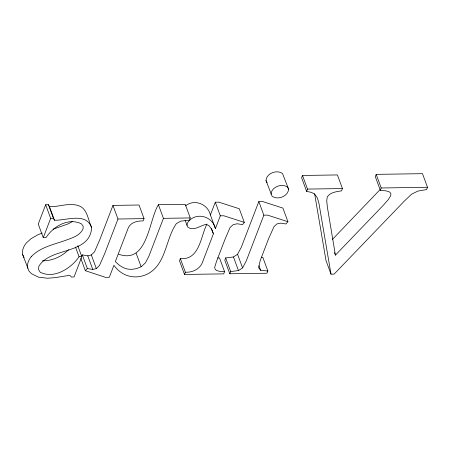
<?xml version="1.0" encoding="UTF-8"?>
<svg xmlns="http://www.w3.org/2000/svg" width="450" height="450" viewBox="0 0 450 450"><rect width="100%" height="100%" fill="white"/><g stroke="black" fill="none" stroke-linecap="round" stroke-linejoin="round"><path stroke-width="0.67" d="M288.596 189.124C288.208 196.386 277.673 200.402 272.076 196.2L266.001 180.562C266.377 173.261 276.896 169.391 282.51 173.509L288.596 189.124L287.522 187.127C281.908 183.009 271.389 186.874 271.012 194.181M31.32 256.59C40.314 247.162 53.696 244.603 65.486 240.373C71.966 237.926 79.987 235.783 83.042 228.836L83.166 226.187L81.399 223.813C68.4 217.395 53.156 226.434 46.012 237.645L43.256 237.684L38.244 224.072L45.664 204.739L48.42 204.694L49.438 206.589C58.798 207.118 68.299 202.618 77.771 205.431C87.553 207.934 87.936 220.123 91.682 227.678C89.876 254.998 50.574 246.786 38.874 266.214L38.526 269.477L40.191 272.205C54.068 279.349 71.229 268.312 79.065 256.748L81.821 256.702L77.766 245.683M184.517 274.455L185.372 272.227C192.921 272.627 200.829 268.65 202.972 260.994L213.412 233.792L211.382 228.847L208.851 225.546L206.066 224.353C200.301 225.495 193.646 231.463 187.937 227.211L187.02 225.377L187.335 223.155C194.558 211.528 212.355 215.353 215.409 228.589L220.303 215.826L215.297 202.208L218.807 202.157L239.287 208.749L244.299 222.368L242.606 224.612L237.116 223.768L233.145 224.691L230.085 227.475L225.011 239.287L216.568 261.287L214.684 267.289L215.111 269.151L216.394 270.411L219.594 271.378L224.561 271.642L223.706 273.87L184.517 274.455L179.505 260.843L180.36 258.609C199.721 260.257 200.582 236.464 206.91 224.061M43.256 237.684L50.67 218.351L45.664 204.739M81.821 256.702L74.047 276.969L71.291 277.009L70.459 275.816L68.901 275.439L55.091 277.65L47.391 278.229L38.537 277.183L31.534 273.752L29.064 271.243L22.708 254.728A23.726 15.03 -20.2 0 1 26.314 242.972L31.14 238.641L37.896 234.759L42.244 233.049M80.809 258.379L85.343 270.697L105.553 277.358L109.311 277.301L113.923 265.281C121.686 276.457 135.36 280.018 147.516 273.994C166.348 264.313 165.375 239.265 176.372 223.566L180.759 221.13L189.371 220.23L190.249 217.935L185.237 204.317L158.417 204.716L163.423 218.334L148.849 256.32L145.401 262.901L141.137 266.788L136.322 268.706L131.203 269.398L127.53 269.038L123.699 267.846L119.649 265.489L115.324 261.624L127.665 229.466C129.566 222.615 136.868 220.764 143.162 220.916L144.039 218.627L139.028 205.009L112.956 205.397L99.759 239.788L94.511 251.848L91.328 254.947L87.778 255.864L82.333 254.897L81.129 256.207M112.956 205.397L117.968 219.015L104.771 253.406L99.523 265.466L96.339 268.566L92.79 269.477L87.345 268.515L85.343 270.697M158.417 204.716C148.742 219.999 147.763 264.606 118.688 254.227M215.409 228.589L210.398 214.971L215.297 202.208M267.846 270.996L260.634 270.304L258.609 267.683L260.213 260.572L268.605 238.703L273.949 226.732L276.846 223.948L280.569 223.121L285.891 223.965L287.921 221.715L282.909 208.097L262.507 201.504L258.829 201.561L241.335 247.162L237.566 254.273L233.466 256.956L225.653 257.934L224.797 260.162L229.804 273.78L266.991 273.229L267.846 270.996L262.839 257.377L261.529 257.254M229.804 273.78L230.664 271.553L225.653 257.934M258.829 201.561L263.841 215.173L246.341 260.781L242.578 267.891L238.472 270.574L230.664 271.553M335.413 255.139L327.336 206.899L326.728 200.852L327.24 196.976C330.216 192.201 336.504 191.694 341.556 190.851L342.433 188.556L337.421 174.943L302.496 175.461L301.613 177.756L306.624 191.374L311.479 192.409L314.64 194.085L317.34 197.865L318.926 203.265L331.014 274.179L334.108 274.134L404.353 201.066L411.564 194.181L417.853 191.098L426.623 189.579L427.5 187.29L422.488 173.672L376.194 174.364L375.317 176.653L380.329 190.271L386.505 190.952L389.762 192.105L390.892 193.703L390.696 195.722L388.215 199.704L383.147 205.447L335.413 255.139L334.463 252.546M306.624 191.374L307.502 189.079L302.496 175.461M380.329 190.271L381.206 187.982L376.194 174.364M68.574 249.767C61.734 256.59 52.121 261.034 42.367 260.82M380.441 189.219L332.353 239.496M185.614 205.824C194.389 198.63 207.922 204.12 210.398 214.971M72.456 221.546L68.141 223.886L53.201 229.157M307.502 189.079L342.433 188.556M381.206 187.982L427.5 187.29M50.67 218.351L53.432 218.312L54.45 220.208C66.364 220.731 85.961 211.933 91.682 227.678M220.303 215.826L223.813 215.769L244.299 222.368M263.841 215.173L267.519 215.123L287.921 221.715M117.968 219.015L144.039 218.627M163.423 218.334L190.249 217.935M217.688 257.923L219.549 258.024L224.561 271.642M266.001 180.562L267.069 182.582M22.708 254.728L24.052 257.625M331.014 274.179L326.008 260.567L314.623 193.776M258.964 265.764L260.634 270.304M237.566 254.273L242.578 267.891M233.466 256.956L238.472 270.574M211.5 228.606L213.412 233.792M185.113 220.191L187.02 225.377M180.36 258.609L185.372 272.227M136.131 253.17L141.137 266.788M91.328 254.947L96.339 268.566M87.778 255.864L92.79 269.477M82.333 254.897L87.345 268.515M75.482 247.016L79.065 256.748M49.438 206.589L54.45 220.208M48.42 204.694L53.432 218.312M27.72 268.346A23.726 15.03 -20.2 0 1 31.326 256.59"/></g></svg>
